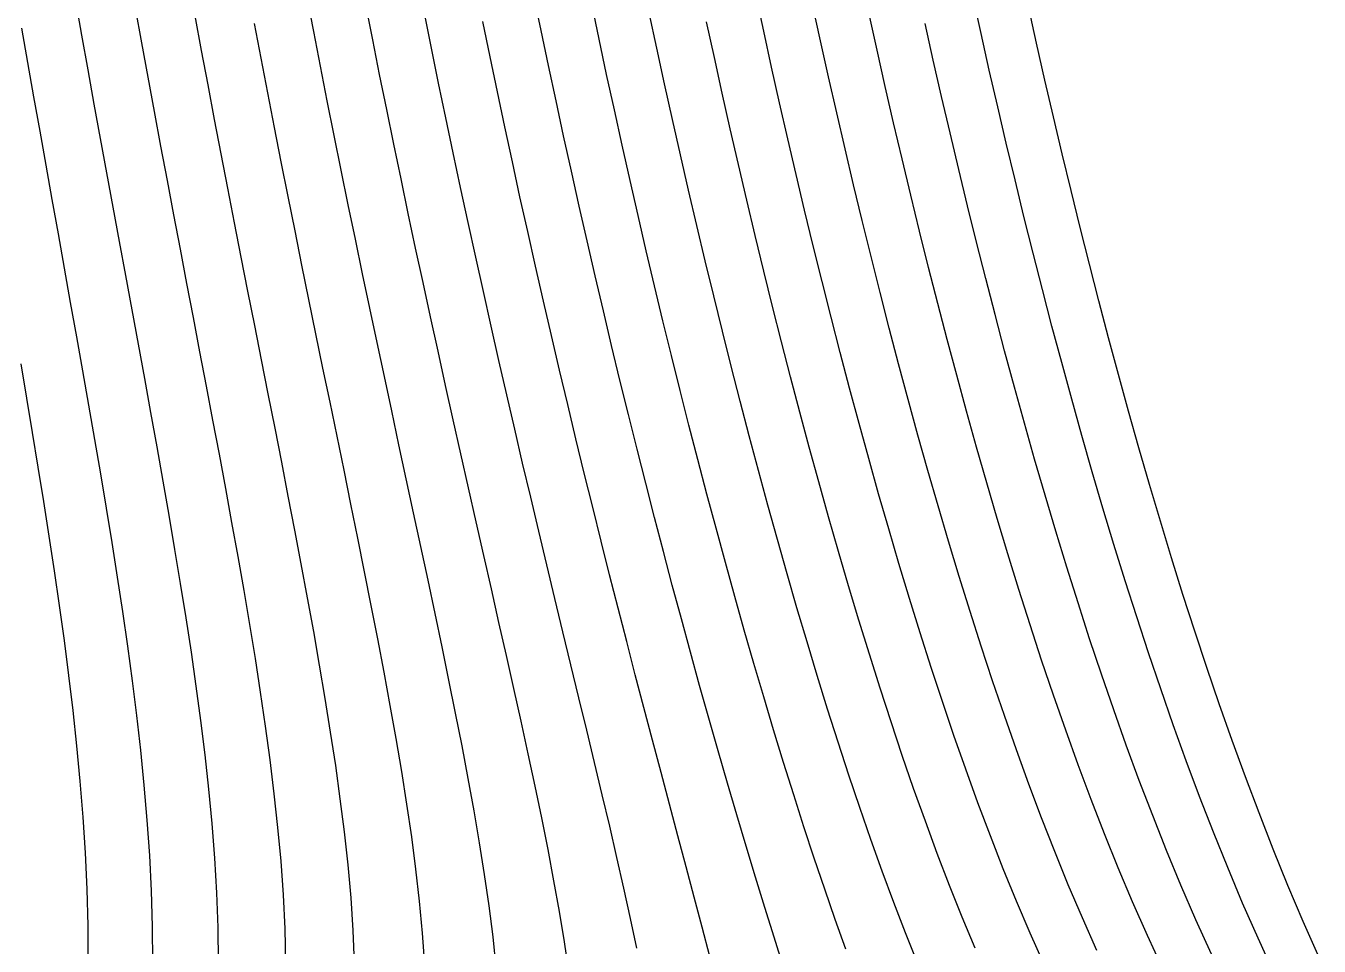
# Model space of a CAD drawing. Header units: metres. Extents: x -511 to 502, y -402 to 468.
# Drawn here: x 175.9 to 339.9, y 250 to 366.7 of the extents above; entities that cross this region are included whole.
import ezdxf

# ---------------------------------------------------------------- set-up
doc = ezdxf.new("R2010")
doc.units = ezdxf.units.M

msp = doc.modelspace()

# ---------------------------------------------------------------- linework, layer by layer
for p, q in [((241.2685, 366.12, -687.7618), (240.34607, 370.59387, -687.87573)), ((183.0567, 365.48962, -687.16205), (182.28558, 369.85327, -687.29553)), ((212.43243, 365.9651, -687.4591), (211.58386, 370.37494, -687.5832)), ((219.914, 364.92743, -687.5032), (219.04346, 369.3501, -687.626)), ((248.62091, 364.992, -687.8095), (247.6781, 369.48364, -687.92194)), ((269.48853, 366.0114, -688.06714), (268.50458, 370.56653, -688.1704)), ((276.69232, 364.8097, -688.1176), (275.6914, 369.3863, -688.2191)), ((297.04114, 365.73248, -688.37067), (296.01447, 370.38043, -688.4631)), ((304.0843, 364.48083, -688.4228), (303.04523, 369.15295, -688.5133)), ((190.64532, 364.54724, -687.2021), (189.8534, 368.9198, -687.3346)), ((198.2149, 363.5786, -687.2434), (197.40076, 367.96112, -687.3749)), ((227.37073, 363.86243, -687.5485), (226.47827, 368.2992, -687.67004)), ((255.943, 363.83887, -687.8584), (254.97998, 368.3493, -687.96924)), ((283.86108, 363.58728, -688.1691), (282.84375, 368.18646, -688.2688)), ((176.20636, 362.0539, -686.98346), (175.44922, 366.4068, -687.1232)), ((205.76373, 362.5832, -687.286), (204.92761, 366.97632, -687.4163)), ((213.29126, 361.56067, -687.33), (212.43243, 365.9651, -687.4591)), ((234.80164, 362.7705, -687.5952), (233.88715, 367.22253, -687.7153)), ((242.20502, 361.6516, -687.64325), (241.2685, 366.12, -687.7618)), ((263.23328, 362.6615, -687.9085), (262.25055, 367.1916, -688.01764)), ((270.49005, 361.46063, -687.9598), (269.48853, 366.0114, -688.06714)), ((290.99335, 362.34552, -688.22156), (289.96075, 366.96802, -688.31934)), ((298.08795, 361.08563, -688.27484), (297.04114, 365.73248, -688.37067)), ((183.8349, 361.1289, -687.0232), (183.0567, 365.48962, -687.16205)), ((191.44531, 360.17804, -687.0642), (190.64532, 364.54724, -687.2021)), ((220.79572, 360.51, -687.37537), (219.914, 364.92743, -687.5032)), ((249.5791, 360.50604, -687.6925), (248.62091, 364.992, -687.8095)), ((277.7121, 360.2365, -688.01215), (276.69232, 364.8097, -688.1176)), ((305.14404, 359.80908, -688.3289), (304.0843, 364.48083, -688.4228)), ((199.03705, 359.20056, -687.10657), (198.2149, 363.5786, -687.2434)), ((206.60901, 358.1952, -687.1503), (205.76373, 362.5832, -687.286)), ((228.27545, 359.4314, -687.42206), (227.37073, 363.86243, -687.5485)), ((235.72949, 358.3244, -687.4702), (234.80164, 362.7705, -687.5952)), ((256.92242, 359.33405, -687.74316), (255.943, 363.83887, -687.8584)), ((264.23303, 358.13647, -687.795), (263.23328, 362.6615, -687.9085)), ((284.8977, 358.9912, -688.06555), (283.86108, 363.58728, -688.1691)), ((176.96936, 357.70276, -686.838), (176.20636, 362.0539, -686.98346)), ((184.61914, 356.77118, -686.87866), (183.8349, 361.1289, -687.0232)), ((214.15985, 357.1615, -687.1955), (213.29126, 361.56067, -687.33)), ((243.1557, 357.18915, -687.5198), (242.20502, 361.6516, -687.64325)), ((271.50977, 356.91388, -687.84814), (270.49005, 361.46063, -687.9598)), ((292.04596, 357.72534, -688.11993), (290.99335, 362.34552, -688.22156)), ((299.15558, 356.44067, -688.1753), (298.08795, 361.08563, -688.27484)), ((192.25201, 355.8128, -686.92065), (191.44531, 360.17804, -687.0642)), ((199.86688, 354.82678, -686.9641), (199.03705, 359.20056, -687.10657)), ((221.68805, 356.09875, -687.2422), (220.79572, 360.51, -687.37537)), ((229.1922, 355.00653, -687.2903), (228.27545, 359.4314, -687.42206)), ((250.55261, 356.0257, -687.57074), (249.5791, 360.50604, -687.6925)), ((257.9179, 354.83466, -687.6231), (256.92242, 359.33405, -687.74316)), ((278.7506, 355.66742, -687.9024), (277.7121, 360.2365, -688.01215)), ((306.22516, 355.13855, -688.2315), (305.14404, 359.80908, -688.3289)), ((177.73755, 353.3534, -686.6866), (176.96936, 357.70276, -686.838)), ((207.46283, 353.81207, -687.009), (206.60901, 358.1952, -687.1503)), ((236.6706, 353.88446, -687.33997), (235.72949, 358.3244, -687.4702)), ((265.25018, 353.61658, -687.6768), (264.23303, 358.13647, -687.795)), ((285.95447, 354.39844, -687.9578), (284.8977, 358.9912, -688.06555)), ((293.11926, 353.10773, -688.01434), (292.04596, 357.72534, -688.11993)), ((185.40924, 352.41565, -686.72815), (184.61914, 356.77118, -686.87866)), ((215.03802, 352.76788, -687.05536), (214.15985, 357.1615, -687.1955)), ((222.59119, 351.69342, -687.10333), (221.68805, 356.09875, -687.2422)), ((244.1206, 352.73297, -687.3911), (243.1557, 357.18915, -687.5198)), ((251.54126, 351.55182, -687.4438), (250.55261, 356.0257, -687.57074)), ((272.54785, 352.37207, -687.7319), (271.50977, 356.91388, -687.84814)), ((300.2444, 351.79742, -688.07184), (299.15558, 356.44067, -688.1753)), ((193.06494, 351.45068, -686.77106), (192.25201, 355.8128, -686.92065)), ((200.70367, 350.45752, -686.8155), (199.86688, 354.82678, -686.9641)), ((230.12054, 350.58826, -687.1529), (229.1922, 355.00653, -687.2903)), ((258.9301, 350.3413, -687.498), (257.9179, 354.83466, -687.6231)), ((279.80872, 351.10266, -687.7882), (278.7506, 355.66742, -687.9024)), ((287.03143, 349.80927, -687.84576), (285.95447, 354.39844, -687.9578)), ((307.32837, 350.46863, -688.1303), (306.22516, 355.13855, -688.2315)), ((178.50989, 349.00537, -686.5288), (177.73755, 353.3534, -686.6866)), ((208.32428, 349.4342, -686.8615), (207.46283, 353.81207, -687.009)), ((215.92499, 348.38043, -686.9091), (215.03802, 352.76788, -687.05536)), ((237.62415, 349.45172, -687.20404), (236.6706, 353.88446, -687.33997)), ((245.09985, 348.2838, -687.2569), (244.1206, 352.73297, -687.3911)), ((266.28552, 349.10242, -687.55365), (265.25018, 353.61658, -687.6768)), ((294.21405, 348.49323, -687.9045), (293.11926, 353.10773, -688.01434)), ((186.20398, 348.0628, -686.5712), (185.40924, 352.41565, -686.72815)), ((193.88336, 347.0926, -686.61505), (193.06494, 351.45068, -686.77106)), ((223.50427, 347.29492, -686.9584), (222.59119, 351.69342, -687.10333)), ((252.54553, 347.0849, -687.31134), (251.54126, 351.55182, -687.4438)), ((273.60504, 347.836, -687.6107), (272.54785, 352.37207, -687.7319)), ((280.88715, 346.54272, -687.6692), (279.80872, 351.10266, -687.7882)), ((301.35553, 347.15613, -687.9643), (300.2444, 351.79742, -688.07184)), ((201.54675, 346.0929, -686.66046), (200.70367, 350.45752, -686.8155)), ((209.19287, 345.0622, -686.7076), (208.32428, 349.4342, -686.8615)), ((231.06024, 346.17688, -687.0094), (230.12054, 350.58826, -687.1529)), ((238.59045, 345.02625, -687.0622), (237.62415, 349.45172, -687.20404)), ((259.95923, 345.85504, -687.36743), (258.9301, 350.3413, -687.498)), ((288.12958, 345.22418, -687.729), (287.03143, 349.80927, -687.84576)), ((308.45435, 345.79993, -688.0251), (307.32837, 350.46863, -688.1303)), ((179.28552, 344.65826, -686.3643), (178.50989, 349.00537, -686.5288)), ((187.00256, 343.7126, -686.4075), (186.20398, 348.0628, -686.5712)), ((216.82043, 343.99933, -686.7564), (215.92499, 348.38043, -686.9091)), ((246.09302, 343.84222, -687.1167), (245.09985, 348.2838, -687.2569)), ((267.33862, 344.59503, -687.4251), (266.28552, 349.10242, -687.55365)), ((274.68158, 343.3056, -687.4843), (273.60504, 347.836, -687.6107)), ((295.33087, 343.88184, -687.79004), (294.21405, 348.49323, -687.9045)), ((194.706, 342.73785, -686.45215), (193.88336, 347.0926, -686.61505)), ((202.39508, 341.7329, -686.49854), (201.54675, 346.0929, -686.66046)), ((224.427, 342.90338, -686.807), (223.50427, 347.29492, -686.9584)), ((232.01086, 341.7732, -686.8595), (231.06024, 346.17688, -687.0094)), ((253.56555, 342.62555, -687.17303), (252.54553, 347.0849, -687.31134)), ((281.98578, 341.98798, -687.5451), (280.88715, 346.54272, -687.6692)), ((302.4895, 342.51727, -687.8523), (301.35553, 347.15613, -687.9643)), ((180.06317, 340.31213, -686.19257), (179.28552, 344.65826, -686.3643)), ((210.06818, 340.69574, -686.54675), (209.19287, 345.0622, -686.7076)), ((239.56958, 340.60864, -686.9139), (238.59045, 345.02625, -687.0622)), ((261.00543, 341.3758, -687.2311), (259.95923, 345.85504, -687.36743)), ((268.41034, 340.09436, -687.2909), (267.33862, 344.59503, -687.4251)), ((289.24945, 340.64368, -687.60724), (288.12958, 345.22418, -687.729)), ((309.60406, 341.13263, -687.9156), (308.45435, 345.79993, -688.0251)), ((187.80353, 339.3642, -686.23645), (187.00256, 343.7126, -686.4075)), ((195.53217, 338.38696, -686.282), (194.706, 342.73785, -686.45215)), ((217.72357, 339.62506, -686.59674), (216.82043, 343.99933, -686.7564)), ((225.35883, 338.5194, -686.6487), (224.427, 342.90338, -686.807)), ((247.10034, 339.4088, -686.97015), (246.09302, 343.84222, -687.1167)), ((275.77783, 338.78186, -687.35236), (274.68158, 343.3056, -687.4843)), ((296.47064, 339.2741, -687.6708), (295.33087, 343.88184, -687.79004)), ((203.24774, 337.378, -686.3293), (202.39508, 341.7329, -686.49854)), ((232.97217, 337.378, -686.7027), (232.01086, 341.7732, -686.8595)), ((254.60101, 338.1742, -687.0284), (253.56555, 342.62555, -687.17303)), ((262.06866, 336.90485, -687.0885), (261.00543, 341.3758, -687.2311)), ((283.10583, 337.4391, -687.41547), (281.98578, 341.98798, -687.5451)), ((303.64746, 337.88104, -687.7356), (302.4895, 342.51727, -687.8523)), ((310.77844, 336.46667, -687.8015), (309.60406, 341.13263, -687.9156)), ((180.84155, 335.96637, -686.0132), (180.06317, 340.31213, -686.19257)), ((210.94885, 336.33563, -686.3785), (210.06818, 340.69574, -686.54675)), ((218.63336, 335.25824, -686.4297), (217.72357, 339.62506, -686.59674)), ((240.56073, 336.19983, -686.75867), (239.56958, 340.60864, -686.9139)), ((269.50104, 335.60132, -687.1505), (268.41034, 340.09436, -687.2909)), ((290.39172, 336.068, -687.48016), (289.24945, 340.64368, -687.60724)), ((188.6059, 335.01807, -686.05774), (187.80353, 339.3642, -686.23645)), ((196.36029, 334.0396, -686.10394), (195.53217, 338.38696, -686.282)), ((226.2992, 334.1441, -686.483), (225.35883, 338.5194, -686.6487)), ((248.1217, 334.98456, -686.8168), (247.10034, 339.4088, -686.97015)), ((255.65234, 333.73193, -686.877), (254.60101, 338.1742, -687.0284)), ((276.89478, 334.26477, -687.2144), (275.77783, 338.78186, -687.35236)), ((297.6338, 334.6703, -687.5463), (296.47064, 339.2741, -687.6708)), ((304.8299, 333.24774, -687.61383), (303.64746, 337.88104, -687.7356)), ((204.1034, 333.02838, -686.1521), (203.24774, 337.378, -686.3293)), ((211.83386, 331.98224, -686.2023), (210.94885, 336.33563, -686.3785)), ((233.94373, 332.99176, -686.5384), (232.97217, 337.378, -686.7027)), ((241.56378, 331.8004, -686.5961), (240.56073, 336.19983, -686.75867)), ((263.14978, 332.44263, -686.9393), (262.06866, 336.90485, -687.0885)), ((284.2478, 332.89642, -687.28), (283.10583, 337.4391, -687.41547)), ((311.9784, 331.80267, -687.6826), (310.77844, 336.46667, -687.8015)), ((181.61908, 331.6206, -685.8257), (180.84155, 335.96637, -686.0132)), ((189.40796, 330.6739, -685.8707), (188.6059, 335.01807, -686.05774)), ((219.54932, 330.89923, -686.25464), (218.63336, 335.25824, -686.4297)), ((249.15686, 330.57, -686.65607), (248.1217, 334.98456, -686.8168)), ((270.61078, 331.117, -687.00366), (269.50104, 335.60132, -687.1505)), ((291.55762, 331.49786, -687.34735), (290.39172, 336.068, -687.48016)), ((298.8216, 330.07086, -687.4163), (297.6338, 334.6703, -687.5463)), ((197.18903, 329.69604, -685.9176), (196.36029, 334.0396, -686.10394)), ((204.96112, 328.6842, -685.9665), (204.1034, 333.02838, -686.1521)), ((227.24707, 329.7774, -686.3092), (226.2992, 334.1441, -686.483)), ((234.92462, 328.61536, -686.3662), (233.94373, 332.99176, -686.5384)), ((256.71948, 329.3, -686.7183), (255.65234, 333.73193, -686.877)), ((278.03265, 329.7558, -687.07), (276.89478, 334.26477, -687.2144)), ((285.4124, 328.3609, -687.1383), (284.2478, 332.89642, -687.28)), ((306.03815, 328.61755, -687.48676), (304.8299, 333.24774, -687.61383)), ((182.39423, 327.2744, -685.6294), (181.61908, 331.6206, -685.8257)), ((212.72217, 327.63586, -686.0176), (211.83386, 331.98224, -686.2023)), ((242.57874, 327.41193, -686.4256), (241.56378, 331.8004, -686.5961)), ((264.24847, 327.99023, -686.7829), (263.14978, 332.44263, -686.9393)), ((292.74738, 326.93384, -687.2085), (291.55762, 331.49786, -687.34735)), ((313.2049, 327.14044, -687.55853), (311.9784, 331.80267, -687.6826)), ((190.20813, 326.3313, -685.67487), (189.40796, 330.6739, -685.8707)), ((198.0169, 325.35638, -685.7222), (197.18903, 329.69604, -685.9176)), ((220.46997, 326.5489, -686.071), (219.54932, 330.89923, -686.25464)), ((228.20166, 325.42047, -686.1269), (227.24707, 329.7774, -686.3092)), ((250.20575, 326.16632, -686.4875), (249.15686, 330.57, -686.65607)), ((271.74036, 326.64178, -686.8497), (270.61078, 331.117, -687.00366)), ((279.19208, 325.2558, -686.9187), (278.03265, 329.7558, -687.07)), ((300.03497, 325.47638, -687.2804), (298.8216, 330.07086, -687.4163)), ((205.81903, 324.34595, -685.7718), (204.96112, 328.6842, -685.9665)), ((235.91443, 324.2495, -686.18536), (234.92462, 328.61536, -686.3662)), ((257.80225, 324.87854, -686.5519), (256.71948, 329.3, -686.7183)), ((265.3651, 323.54846, -686.6188), (264.24847, 327.99023, -686.7829)), ((286.60028, 323.83344, -686.9898), (285.4124, 328.3609, -687.1383)), ((307.2732, 323.9912, -687.3539), (306.03815, 328.61755, -687.48676)), ((183.1651, 322.92712, -685.4238), (182.39423, 327.2744, -685.6294)), ((191.00476, 321.99042, -685.4695), (190.20813, 326.3313, -685.67487)), ((213.61243, 323.29706, -685.8237), (212.72217, 327.63586, -686.0176)), ((221.39447, 322.20758, -685.8782), (220.46997, 326.5489, -686.071)), ((243.60437, 323.03455, -686.24646), (242.57874, 327.41193, -686.4256)), ((272.89, 322.177, -686.6882), (271.74036, 326.64178, -686.8497)), ((293.96222, 322.3767, -687.063), (292.74738, 326.93384, -687.2085)), ((314.4593, 322.48053, -687.4289), (313.2049, 327.14044, -687.55853)), ((198.84229, 321.02045, -685.5173), (198.0169, 325.35638, -685.7222)), ((229.1623, 321.07428, -685.9353), (228.20166, 325.42047, -686.1269)), ((251.26794, 321.77454, -686.3103), (250.20575, 326.16632, -686.4875)), ((258.90112, 320.46936, -686.37695), (257.80225, 324.87854, -686.5519)), ((280.37372, 320.76514, -686.75995), (279.19208, 325.2558, -686.9187)), ((301.27478, 320.8877, -687.13806), (300.03497, 325.47638, -687.2804)), ((176.0653, 319.47693, -685.16437), (175.3241, 323.83472, -685.37994)), ((206.67548, 320.01373, -685.5674), (205.81903, 324.34595, -685.7718)), ((214.5028, 318.9668, -685.62), (213.61243, 323.29706, -685.8237)), ((236.91248, 319.89575, -685.99524), (235.91443, 324.2495, -686.18536)), ((244.64075, 318.66998, -686.05804), (243.60437, 323.03455, -686.24646)), ((266.49988, 319.11877, -686.4463), (265.3651, 323.54846, -686.6188)), ((287.81262, 319.3145, -686.83405), (286.60028, 323.83344, -686.9898)), ((308.5359, 319.3689, -687.21484), (307.2732, 323.9912, -687.3539)), ((183.92938, 318.57874, -685.2082), (183.1651, 322.92712, -685.4238)), ((191.79553, 317.65076, -685.25397), (191.00476, 321.99042, -685.4695)), ((222.32129, 317.87646, -685.67535), (221.39447, 322.20758, -685.8782)), ((252.34314, 317.39612, -686.1239), (251.26794, 321.77454, -686.3103)), ((274.06024, 317.72382, -686.5184), (272.89, 322.177, -686.6882)), ((295.20325, 317.82697, -686.9104), (293.96222, 322.3767, -687.063)), ((315.7428, 317.82336, -687.29333), (314.4593, 322.48053, -687.4289)), ((199.66241, 316.6886, -685.30194), (198.84229, 321.02045, -685.5173)), ((207.52875, 315.68793, -685.35236), (206.67548, 320.01373, -685.5674)), ((230.12738, 316.73993, -685.73364), (229.1623, 321.07428, -685.9353)), ((237.91736, 315.555, -685.79504), (236.91248, 319.89575, -685.99524)), ((260.016, 316.07343, -686.1928), (258.90112, 320.46936, -686.37695)), ((281.57825, 316.28528, -686.59314), (280.37372, 320.76514, -686.75995)), ((302.5426, 316.30505, -686.98883), (301.27478, 320.8877, -687.13806)), ((176.79742, 315.11414, -684.9383), (176.0653, 319.47693, -685.16437)), ((184.68494, 314.2284, -684.9819), (183.92938, 318.57874, -685.2082)), ((215.39197, 314.64514, -685.4056), (214.5028, 318.9668, -685.62)), ((245.68701, 314.31934, -685.8596), (244.64075, 318.66998, -686.05804)), ((267.65332, 314.7022, -686.2648), (266.49988, 319.11877, -686.4463)), ((289.0498, 314.80524, -686.6704), (287.81262, 319.3145, -686.83405)), ((309.82782, 314.75146, -687.0692), (308.5359, 319.3689, -687.21484)), ((192.57812, 313.31226, -685.02747), (191.79553, 317.65076, -685.25397)), ((200.47595, 312.36078, -685.07544), (199.66241, 316.6886, -685.30194)), ((223.24884, 313.55634, -685.46173), (222.32129, 317.87646, -685.67535)), ((231.09589, 312.41827, -685.5211), (230.12738, 316.73993, -685.73364)), ((253.43152, 313.03198, -685.92755), (252.34314, 317.39612, -686.1239)), ((275.2519, 313.28308, -686.3397), (274.06024, 317.72382, -686.5184)), ((296.4712, 313.28564, -686.7502), (295.20325, 317.82697, -686.9104)), ((317.0567, 313.16913, -687.15137), (315.7428, 317.82336, -687.29333)), ((177.51776, 310.74512, -684.701), (176.79742, 315.11414, -684.9383)), ((208.37653, 311.36926, -685.12604), (207.52875, 315.68793, -685.35236)), ((238.92877, 311.22845, -685.5839), (237.91736, 315.555, -685.79504)), ((261.146, 311.69238, -685.9988), (260.016, 316.07343, -686.1928)), ((282.80664, 311.81714, -686.4176), (281.57825, 316.28528, -686.59314)), ((303.83917, 311.72937, -686.8323), (302.5426, 316.30505, -686.98883)), ((185.42871, 309.87518, -684.744), (184.68494, 314.2284, -684.9819)), ((193.34955, 308.97443, -684.7892), (192.57812, 313.31226, -685.02747)), ((216.27759, 310.33295, -685.17957), (215.39197, 314.64514, -685.4056)), ((224.17548, 309.24835, -685.23645), (223.24884, 313.55634, -685.46173)), ((246.74243, 309.98413, -685.65027), (245.68701, 314.31934, -685.8596)), ((268.82562, 310.3004, -686.0734), (267.65332, 314.7022, -686.2648)), ((276.46515, 308.85657, -686.1514), (275.2519, 313.28308, -686.3397)), ((290.31317, 310.30664, -686.4983), (289.0498, 314.80524, -686.6704)), ((297.76764, 308.7536, -686.5817), (296.4712, 313.28564, -686.7502)), ((311.15057, 310.13885, -686.91644), (309.82782, 314.75146, -687.0692)), ((201.27936, 308.03723, -684.8368), (200.47595, 312.36078, -685.07544)), ((232.06622, 308.11096, -685.2968), (231.09589, 312.41827, -685.5211)), ((254.53217, 308.68414, -685.7203), (253.43152, 313.03198, -685.92755)), ((262.2921, 307.32782, -685.79395), (261.146, 311.69238, -685.9988)), ((284.05945, 307.36255, -686.2326), (282.80664, 311.81714, -686.4176)), ((305.16602, 307.16095, -686.66766), (303.83917, 311.72937, -686.8323)), ((318.40253, 308.51807, -687.0025), (317.0567, 313.16913, -687.15137)), ((178.22339, 306.36902, -684.4516), (177.51776, 310.74512, -684.701)), ((209.21625, 307.0578, -684.8873), (208.37653, 311.36926, -685.12604)), ((217.15729, 306.03156, -684.9411), (216.27759, 310.33295, -685.17957)), ((239.945, 306.9176, -685.3609), (238.92877, 311.22845, -685.5839)), ((247.80658, 305.66626, -685.42896), (246.74243, 309.98413, -685.65027)), ((270.01697, 305.91467, -685.87146), (268.82562, 310.3004, -686.0734)), ((291.60394, 305.82007, -686.31696), (290.31317, 310.30664, -686.4983)), ((312.50543, 305.5321, -686.7559), (311.15057, 310.13885, -686.91644)), ((186.15784, 305.5188, -684.4938), (185.42871, 309.87518, -684.744)), ((194.10718, 304.63715, -684.5381), (193.34955, 308.97443, -684.7892)), ((225.09912, 304.9535, -684.9984), (224.17548, 309.24835, -685.23645)), ((255.64484, 304.3545, -685.5011), (254.53217, 308.68414, -685.7203)), ((277.70074, 304.44592, -685.9526), (276.46515, 308.85657, -686.1514)), ((299.09387, 304.232, -686.4043), (297.76764, 308.7536, -686.5817)), ((319.78217, 303.8708, -686.8463), (318.40253, 308.51807, -687.0025)), ((202.07037, 303.71783, -684.58514), (201.27936, 308.03723, -684.8368)), ((210.04553, 302.75446, -684.63525), (209.21625, 307.0578, -684.8873)), ((233.03644, 303.81897, -685.05963), (232.06622, 308.11096, -685.2968)), ((240.96484, 302.6245, -685.125), (239.945, 306.9176, -685.3609)), ((263.45404, 302.9815, -685.5774), (262.2921, 307.32782, -685.79395)), ((285.33807, 302.92242, -686.03735), (284.05945, 307.36255, -686.2326)), ((306.52515, 302.60126, -686.49445), (305.16602, 307.16095, -686.66766)), ((178.91089, 301.9845, -684.1892), (178.22339, 306.36902, -684.4516)), ((186.8692, 301.15826, -684.2301), (186.15784, 305.5188, -684.4938)), ((218.02911, 301.7417, -684.6889), (217.15729, 306.03156, -684.9411)), ((248.8778, 301.36707, -685.1947), (247.80658, 305.66626, -685.42896)), ((271.2276, 301.54724, -685.6578), (270.01697, 305.91467, -685.87146)), ((292.9231, 301.3468, -686.1256), (291.60394, 305.82007, -686.31696)), ((313.8941, 300.93182, -686.58716), (312.50543, 305.5321, -686.7559)), ((194.84753, 300.3, -684.27325), (194.10718, 304.63715, -684.5381)), ((202.84534, 299.40295, -684.3193), (202.07037, 303.71783, -684.58514)), ((226.01746, 300.67328, -684.7465), (225.09912, 304.9535, -684.9984)), ((234.00525, 299.5445, -684.8084), (233.03644, 303.81897, -685.05963)), ((256.76904, 300.04462, -685.269), (255.64484, 304.3545, -685.5011)), ((278.95947, 300.0525, -685.7424), (277.70074, 304.44592, -685.9526)), ((300.4513, 299.72192, -686.2172), (299.09387, 304.232, -686.4043)), ((321.1974, 299.22772, -686.6821), (319.78217, 303.8708, -686.8463)), ((179.5766, 297.58997, -683.91284), (178.91089, 301.9845, -684.1892)), ((210.86053, 298.4599, -684.36865), (210.04553, 302.75446, -684.63525)), ((218.8894, 297.464, -684.4219), (218.02911, 301.7417, -684.6889)), ((241.98682, 298.35107, -684.8749), (240.96484, 302.6245, -685.125)), ((264.6316, 298.65558, -685.3479), (263.45404, 302.9815, -685.5774)), ((286.64307, 298.4986, -685.83093), (285.33807, 302.92242, -686.03735)), ((307.9181, 298.05115, -686.3118), (306.52515, 302.60126, -686.49445)), ((187.55835, 296.79248, -683.9519), (186.8692, 301.15826, -684.2301)), ((195.56677, 295.96252, -683.9934), (194.84753, 300.3, -684.27325)), ((226.92773, 296.40894, -684.4795), (226.01746, 300.67328, -684.7465)), ((249.95563, 297.08948, -684.9463), (248.8778, 301.36707, -685.1947)), ((272.4583, 297.20013, -685.4314), (271.2276, 301.54724, -685.6578)), ((294.27258, 296.88818, -685.9234), (292.9231, 301.3468, -686.1256)), ((315.3186, 296.33887, -686.4093), (313.8941, 300.93182, -686.58716)), ((203.60065, 295.0926, -684.03796), (202.84534, 299.40295, -684.3193)), ((211.65802, 294.17426, -684.0862), (210.86053, 298.4599, -684.36865)), ((234.96985, 295.28906, -684.5418), (234.00525, 299.5445, -684.8084)), ((257.90405, 295.75702, -685.0227), (256.76904, 300.04462, -685.269)), ((265.82465, 294.3526, -685.1043), (264.6316, 298.65558, -685.3479)), ((280.2422, 295.67865, -685.5196), (278.95947, 300.0525, -685.7424)), ((287.97607, 294.0929, -685.61224), (286.64307, 298.4986, -685.83093)), ((301.84204, 295.22455, -686.01953), (300.4513, 299.72192, -686.2172)), ((322.65002, 294.58917, -686.50934), (321.1974, 299.22772, -686.6821)), ((180.21613, 293.18378, -683.62134), (179.5766, 297.58997, -683.91284)), ((188.22137, 292.4203, -683.6581), (187.55835, 296.79248, -683.9519)), ((219.73529, 293.19995, -684.1386), (218.8894, 297.464, -684.4219)), ((243.00934, 294.09912, -684.60925), (241.98682, 298.35107, -684.8749)), ((251.03857, 292.83527, -684.6822), (249.95563, 297.08948, -684.9463)), ((273.70917, 292.87524, -685.1911), (272.4583, 297.20013, -685.4314)), ((295.65314, 292.44623, -685.7092), (294.27258, 296.88818, -685.9234)), ((309.3463, 293.51135, -686.1191), (307.9181, 298.05115, -686.3118)), ((196.26044, 291.62445, -683.6974), (195.56677, 295.96252, -683.9934)), ((227.82727, 292.1623, -684.1958), (226.92773, 296.40894, -684.4795)), ((235.92786, 291.0548, -684.2583), (234.96985, 295.28906, -684.5418)), ((259.04926, 291.49432, -684.76074), (257.90405, 295.75702, -685.0227)), ((281.54993, 291.32648, -685.2831), (280.2422, 295.67865, -685.5196)), ((303.2672, 290.74133, -685.8103), (301.84204, 295.22455, -686.01953)), ((316.7812, 291.75336, -686.22174), (315.3186, 296.33887, -686.4093)), ((204.33191, 290.78693, -683.73987), (203.60065, 295.0926, -684.03796)), ((212.43427, 289.89862, -683.7864), (211.65802, 294.17426, -684.0862)), ((244.02997, 289.87122, -684.32654), (243.00934, 294.09912, -684.60925)), ((267.0329, 290.07477, -684.84515), (265.82465, 294.3526, -685.1043)), ((289.33826, 289.7077, -685.3801), (287.97607, 294.0929, -685.61224)), ((310.81268, 288.98315, -685.91516), (309.3463, 293.51135, -686.1191)), ((324.14246, 289.95557, -686.3272), (322.65002, 294.58917, -686.50934)), ((180.82526, 288.76398, -683.3135), (180.21613, 293.18378, -683.62134)), ((188.85364, 288.04065, -683.34717), (188.22137, 292.4203, -683.6581)), ((220.56256, 288.951, -683.8375), (219.73529, 293.19995, -684.1386)), ((228.71252, 287.93524, -683.8939), (227.82727, 292.1623, -684.1958)), ((252.12506, 288.60736, -684.4009), (251.03857, 292.83527, -684.6822)), ((274.9806, 288.57587, -684.9354), (273.70917, 292.87524, -685.1911)), ((297.06726, 288.02216, -685.482), (295.65314, 292.44623, -685.7092)), ((196.9237, 287.28473, -683.38354), (196.26044, 291.62445, -683.6974)), ((205.03467, 286.48584, -683.4234), (204.33191, 290.78693, -683.73987)), ((236.87646, 286.84412, -683.95624), (235.92786, 291.0548, -684.2583)), ((260.20392, 287.25952, -684.4816), (259.04926, 291.49432, -684.76074)), ((282.88293, 286.9986, -685.0315), (281.54993, 291.32648, -685.2831)), ((304.72986, 286.27393, -685.58844), (303.2672, 290.74133, -685.8103)), ((318.28418, 287.17664, -686.0235), (316.7812, 291.75336, -686.22174)), ((181.39832, 284.3286, -682.98785), (180.82526, 288.76398, -683.3135)), ((213.18408, 285.6336, -683.4676), (212.43427, 289.89862, -683.7864)), ((221.36755, 284.7182, -683.5168), (220.56256, 288.951, -683.8375)), ((245.04675, 285.6706, -684.025), (244.02997, 289.87122, -684.32654)), ((253.21356, 284.40918, -684.10065), (252.12506, 288.60736, -684.4009)), ((268.25665, 285.8255, -684.5689), (267.0329, 290.07477, -684.84515)), ((290.73102, 285.34515, -685.13324), (289.33826, 289.7077, -685.3801)), ((312.3192, 284.46777, -685.69916), (310.81268, 288.98315, -685.91516)), ((325.6775, 285.3275, -686.1349), (324.14246, 289.95557, -686.3272)), ((189.44965, 283.65216, -683.0178), (188.85364, 288.04065, -683.34717)), ((197.55151, 282.9428, -683.0505), (196.9237, 287.28473, -683.38354)), ((229.57959, 283.7298, -683.5719), (228.71252, 287.93524, -683.8939)), ((261.36676, 283.05566, -684.1834), (260.20392, 287.25952, -684.4816)), ((276.27325, 284.3045, -684.6628), (274.9806, 288.57587, -684.9354)), ((284.2431, 282.69788, -684.76324), (282.88293, 286.9986, -685.0315)), ((298.51672, 283.6187, -685.2405), (297.06726, 288.02216, -685.482)), ((319.8302, 282.60956, -685.81366), (318.28418, 287.17664, -686.0235)), ((205.70306, 282.18933, -683.08685), (205.03467, 286.48584, -683.4234)), ((213.90259, 281.38013, -683.12787), (213.18408, 285.6336, -683.4676)), ((237.81232, 282.6596, -683.6336), (236.87646, 286.84412, -683.95624)), ((246.05682, 281.49957, -683.7026), (245.04675, 285.6706, -684.025)), ((269.49542, 281.60797, -684.2737), (268.25665, 285.8255, -684.5689)), ((292.15668, 281.00775, -684.8701), (290.73102, 285.34515, -685.13324)), ((306.2318, 281.8239, -685.3528), (304.72986, 286.27393, -685.58844)), ((327.25763, 280.7057, -685.9316), (325.6775, 285.3275, -686.1349)), ((181.92987, 279.8747, -682.6431), (181.39832, 284.3286, -682.98785)), ((222.14508, 280.50336, -683.1745), (221.36755, 284.7182, -683.5168)), ((230.4242, 279.54797, -683.22766), (229.57959, 283.7298, -683.5719)), ((254.3023, 280.2437, -683.77924), (253.21356, 284.40918, -684.10065)), ((277.5876, 280.06506, -684.3714), (276.27325, 284.3045, -684.6628)), ((313.8689, 279.96667, -685.46985), (312.3192, 284.46777, -685.69916)), ((190.00317, 279.25244, -682.6683), (189.44965, 283.65216, -683.0178)), ((198.13715, 278.59772, -682.6962), (197.55151, 282.9428, -683.0505)), ((206.33142, 277.89752, -682.72815), (205.70306, 282.18933, -683.08685)), ((238.73175, 278.50403, -683.28827), (237.81232, 282.6596, -683.6336)), ((262.53735, 278.88678, -683.86414), (261.36676, 283.05566, -684.1834)), ((285.63177, 278.4275, -684.47656), (284.2431, 282.69788, -684.76324)), ((300.0036, 279.23785, -684.98315), (298.51672, 283.6187, -685.2405)), ((321.42206, 278.05298, -685.5912), (319.8302, 282.60956, -685.81366)), ((214.58392, 277.13873, -682.76514), (213.90259, 281.38013, -683.12787)), ((222.88922, 276.30792, -682.8083), (222.14508, 280.50336, -683.1745)), ((247.05719, 277.36224, -683.35693), (246.05682, 281.49957, -683.7026)), ((270.74896, 277.42615, -683.9574), (269.49542, 281.60797, -684.2737)), ((293.61646, 276.69855, -684.589), (292.15668, 281.00775, -684.8701)), ((307.77563, 277.39355, -685.10187), (306.2318, 281.8239, -685.3528)), ((328.88647, 276.0902, -685.71625), (327.25763, 280.7057, -685.9316)), ((182.41339, 275.3999, -682.27747), (181.92987, 279.8747, -682.6431)), ((190.50775, 274.8399, -682.2967), (190.00317, 279.25244, -682.6683)), ((231.24109, 275.39252, -682.85876), (230.4242, 279.54797, -683.22766)), ((255.38898, 276.11505, -683.43445), (254.3023, 280.2437, -683.77924)), ((263.71375, 274.75714, -683.52124), (262.53735, 278.88678, -683.86414)), ((278.92432, 275.86084, -684.05914), (277.5876, 280.06506, -684.3714)), ((301.53107, 274.88232, -684.7084), (300.0036, 279.23785, -684.98315)), ((315.46484, 275.48102, -685.22595), (313.8689, 279.96667, -685.46985)), ((198.67438, 274.2483, -682.31885), (198.13715, 278.59772, -682.6962)), ((206.91296, 273.60992, -682.34515), (206.33142, 277.89752, -682.72815)), ((215.22113, 272.90997, -682.37695), (214.58392, 277.13873, -682.76514)), ((239.63, 274.38086, -682.91754), (238.73175, 278.50403, -683.28827)), ((248.04437, 273.26215, -682.9855), (247.05719, 277.36224, -683.35693)), ((272.01715, 273.28455, -683.6176), (270.74896, 277.42615, -683.9574)), ((287.0501, 274.19116, -684.16943), (285.63177, 278.4275, -684.47656)), ((309.3653, 272.98462, -684.8342), (307.77563, 277.39355, -685.10187)), ((323.06372, 273.50775, -685.3548), (321.42206, 278.05298, -685.5912)), ((223.59436, 272.13373, -682.4156), (222.88922, 276.30792, -682.8083)), ((256.47095, 272.02783, -683.0634), (255.38898, 276.11505, -683.43445)), ((280.28418, 271.69604, -683.7237), (278.92432, 275.86084, -684.05914)), ((295.1134, 272.42084, -684.2879), (293.61646, 276.69855, -684.589)), ((317.1103, 271.0127, -684.966), (315.46484, 275.48102, -685.22595)), ((330.56696, 271.48187, -685.4878), (328.88647, 276.0902, -685.71625)), ((182.84204, 270.9005, -681.88904), (182.41339, 275.3999, -682.27747)), ((190.95624, 270.41205, -681.901), (190.50775, 274.8399, -682.2967)), ((199.15546, 269.89276, -681.91595), (198.67438, 274.2483, -682.31885)), ((232.02472, 271.26605, -682.4624), (231.24109, 275.39252, -682.85876)), ((240.5025, 270.29352, -682.5185), (239.63, 274.38086, -682.91754)), ((264.8949, 270.67108, -683.152), (263.71375, 274.75714, -683.52124)), ((288.49988, 269.99304, -683.8394), (287.0501, 274.19116, -684.16943)), ((303.1015, 270.5547, -684.41425), (301.53107, 274.88232, -684.7084)), ((207.43976, 269.32617, -681.9353), (206.91296, 273.60992, -682.34515)), ((215.80719, 268.6952, -681.9606), (215.22113, 272.90997, -682.37695)), ((249.01447, 269.20386, -682.5851), (248.04437, 273.26215, -682.9855)), ((273.29962, 269.18768, -683.25146), (272.01715, 273.28455, -683.6176)), ((296.64954, 268.17853, -683.96454), (295.1134, 272.42084, -684.2879)), ((311.00372, 268.5996, -684.548), (309.3653, 272.98462, -684.8342)), ((324.75854, 268.97516, -685.10315), (323.06372, 273.50775, -685.3548)), ((183.20776, 266.3723, -681.47577), (182.84204, 270.9005, -681.88904)), ((224.25305, 267.98248, -681.9934), (223.59436, 272.13373, -682.4156)), ((232.7685, 267.1714, -682.03534), (232.02472, 271.26605, -682.4624)), ((257.5456, 267.98682, -682.6631), (256.47095, 272.02783, -683.0634)), ((266.07916, 266.63452, -682.7532), (264.8949, 270.67108, -683.152)), ((281.6682, 267.57605, -683.3621), (280.28418, 271.69604, -683.7237)), ((304.7188, 266.25854, -684.09863), (303.1015, 270.5547, -684.41425)), ((318.8098, 266.56342, -684.68835), (317.1103, 271.0127, -684.966)), ((332.30383, 266.8808, -685.24493), (330.56696, 271.48187, -685.4878)), ((191.34015, 265.9655, -681.47894), (190.95624, 270.41205, -681.901)), ((199.57141, 265.52948, -681.485), (199.15546, 269.89276, -681.91595)), ((207.90308, 265.0456, -681.49567), (207.43976, 269.32617, -681.9353)), ((241.34314, 266.24634, -682.0878), (240.5025, 270.29352, -682.5185)), ((249.96234, 265.19257, -682.15216), (249.01447, 269.20386, -682.5851)), ((274.5962, 265.14178, -682.85583), (273.29962, 269.18768, -683.25146)), ((289.98346, 265.83752, -683.4839), (288.49988, 269.99304, -683.8394)), ((326.51123, 264.45612, -684.8348), (324.75854, 268.97516, -685.10315)), ((216.33319, 264.49432, -681.5128), (215.80719, 268.6952, -681.9606)), ((224.85657, 263.85614, -681.53827), (224.25305, 267.98248, -681.9934)), ((258.6092, 263.99817, -682.22955), (257.5456, 267.98682, -682.6631)), ((283.07715, 263.50635, -682.9713), (281.6682, 267.57605, -683.3621)), ((298.2282, 263.97583, -683.61633), (296.64954, 268.17853, -683.96454)), ((312.6952, 264.24084, -684.2411), (311.00372, 268.5996, -684.548)), ((183.50232, 261.81122, -681.03534), (183.20776, 266.3723, -681.47577)), ((191.65033, 261.49713, -681.02783), (191.34015, 265.9655, -681.47894)), ((233.46484, 263.11212, -681.5739), (232.7685, 267.1714, -682.03534)), ((242.14563, 262.24323, -681.62146), (241.34314, 266.24634, -682.0878)), ((267.26416, 262.65356, -682.3209), (266.07916, 266.63452, -682.7532)), ((291.5027, 261.73016, -683.09955), (289.98346, 265.83752, -683.4839)), ((306.38666, 261.99738, -683.75903), (304.7188, 266.25854, -684.09863)), ((320.56763, 262.13495, -684.3911), (318.8098, 266.56342, -684.68835)), ((334.101, 262.28784, -684.98627), (332.30383, 266.8808, -685.24493)), ((199.91351, 261.15613, -681.0231), (199.57141, 265.52948, -681.485)), ((208.2937, 260.76697, -681.0231), (207.90308, 265.0456, -681.49567)), ((216.78955, 260.3078, -681.0301), (216.33319, 264.49432, -681.5128)), ((250.88293, 261.23315, -681.68256), (249.96234, 265.19257, -682.15216)), ((259.65747, 260.0677, -681.75867), (258.6092, 263.99817, -682.22955)), ((275.90613, 261.15295, -682.42676), (274.5962, 265.14178, -682.85583)), ((314.44464, 259.91156, -683.91125), (312.6952, 264.24084, -684.2411)), ((328.32642, 259.95172, -684.5478), (326.51123, 264.45612, -684.8348)), ((225.3963, 259.7566, -681.04626), (224.85657, 263.85614, -681.53827)), ((234.1048, 259.09088, -681.0738), (233.46484, 263.11212, -681.5739)), ((268.448, 258.73505, -681.8508), (267.26416, 262.65356, -682.3209)), ((284.51245, 259.49335, -682.5474), (283.07715, 263.50635, -682.9713)), ((299.8531, 259.81726, -683.2402), (298.2282, 263.97583, -683.61633)), ((183.71613, 257.2116, -680.5652), (183.50232, 261.81122, -681.03534)), ((191.87708, 257.0025, -680.5447), (191.65033, 261.49713, -681.02783)), ((200.17035, 256.76947, -680.52673), (199.91351, 261.15613, -681.0231)), ((208.60016, 256.48877, -680.51373), (208.2937, 260.76697, -681.0231)), ((242.90155, 258.28955, -681.1148), (242.14563, 262.24323, -681.62146)), ((251.76953, 257.33252, -681.1714), (250.88293, 261.23315, -681.68256)), ((277.2292, 257.2284, -681.95984), (275.90613, 261.15295, -682.42676)), ((293.0605, 257.67682, -682.6828), (291.5027, 261.73016, -683.09955)), ((308.11, 257.7751, -683.3925), (306.38666, 261.99738, -683.75903)), ((322.38928, 257.72937, -684.072), (320.56763, 262.13495, -684.3911)), ((335.9643, 257.703, -684.71027), (334.101, 262.28784, -684.98627)), ((217.16492, 256.13593, -680.5082), (216.78955, 260.3078, -681.0301)), ((225.86078, 255.68555, -680.5127), (225.3963, 259.7566, -681.04626)), ((234.6781, 255.1117, -680.5299), (234.1048, 259.09088, -681.0738)), ((260.68665, 256.20288, -681.2452), (259.65747, 260.0677, -681.75867)), ((285.9754, 255.54431, -682.086), (284.51245, 259.49335, -682.5474)), ((301.52808, 255.70801, -682.8325), (299.8531, 259.81726, -683.2402)), ((316.2574, 255.61444, -683.5557), (314.44464, 259.91156, -683.91125)), ((330.20996, 255.46307, -684.2403), (328.32642, 259.95172, -684.5478)), ((243.60248, 254.38995, -680.5625), (242.90155, 258.28955, -681.1148)), ((269.62762, 254.88733, -681.33765), (268.448, 258.73505, -681.8508)), ((294.66034, 253.68433, -682.2293), (293.0605, 257.67682, -682.6828)), ((309.89398, 253.59595, -682.99567), (308.11, 257.7751, -683.3925)), ((324.28088, 253.34827, -683.72864), (322.38928, 257.72937, -684.072)), ((337.8988, 253.12616, -684.415), (335.9643, 257.703, -684.71027)), ((183.83911, 252.56738, -680.0624), (183.71613, 257.2116, -680.5652)), ((192.00873, 252.47675, -680.02625), (191.87708, 257.0025, -680.5447)), ((200.33087, 252.3659, -679.9923), (200.17035, 256.76947, -680.52673)), ((208.8103, 252.20874, -679.9634), (208.60016, 256.48877, -680.51373)), ((217.44757, 251.97784, -679.9423), (217.16492, 256.13593, -680.5082)), ((252.61462, 253.49677, -680.61285), (251.76953, 257.33252, -681.1714)), ((261.69006, 252.41193, -680.6831), (260.68665, 256.20288, -681.2452)), ((278.5647, 253.37689, -681.44965), (277.2292, 257.2284, -681.95984)), ((226.23828, 251.64404, -679.9323), (225.86078, 255.68555, -680.5127)), ((235.17322, 251.17792, -679.93646), (234.6781, 255.1117, -680.5299)), ((244.23737, 250.5503, -679.95807), (243.60248, 254.38995, -680.5625)), ((270.79987, 251.11932, -680.7751), (269.62762, 254.88733, -681.33765)), ((287.4677, 251.66736, -681.5817), (285.9754, 255.54431, -682.086)), ((303.25824, 251.65436, -682.38916), (301.52808, 255.70801, -682.8325)), ((318.1397, 251.35309, -683.1713), (316.2574, 255.61444, -683.5557)), ((332.16858, 250.99072, -683.91003), (330.20996, 255.46307, -684.2403)), ((183.8601, 247.87097, -679.5236), (183.83911, 252.56738, -680.0624)), ((253.4093, 249.73401, -680.00006), (252.61462, 253.49677, -680.61285)), ((279.9118, 249.60779, -680.88995), (278.5647, 253.37689, -681.44965)), ((296.3059, 249.76056, -681.73376), (294.66034, 253.68433, -682.2293)), ((311.74524, 249.46533, -682.56464), (309.89398, 253.59595, -682.99567)), ((326.24908, 248.9942, -683.35803), (324.28088, 253.34827, -683.72864)), ((339.91193, 248.55768, -684.0986), (337.8988, 253.12616, -684.415)), ((192.03375, 247.91309, -679.4687), (192.00873, 252.47675, -680.02625)), ((200.38165, 247.94019, -679.41547), (200.33087, 252.3659, -679.9923)), ((208.91058, 247.92377, -679.36707), (208.8103, 252.20874, -679.9634)), ((217.62238, 247.83252, -679.32697), (217.44757, 251.97784, -679.9423)), ((226.51422, 247.63348, -679.2988), (226.23828, 251.64404, -679.9323)), ((235.57678, 247.29279, -679.28656), (235.17322, 251.17792, -679.93646)), ((262.6615, 248.70416, -680.0652), (261.69006, 252.41193, -680.6831)), ((271.96082, 247.44159, -680.1557), (270.79987, 251.11932, -680.7751)), ((288.99084, 247.8722, -681.0283), (287.4677, 251.66736, -681.5817)), ((305.04944, 247.66351, -681.90515), (303.25824, 251.65436, -682.38916)), ((320.0993, 247.13116, -682.7544), (318.1397, 251.35309, -683.1713)), ((334.2093, 246.53607, -683.5543), (332.16858, 250.99072, -683.91003)), ((244.79419, 246.77661, -679.294), (244.23737, 250.5503, -679.95807))]:
    msp.add_line(p, q)

doc.saveas('drawing.dxf')
